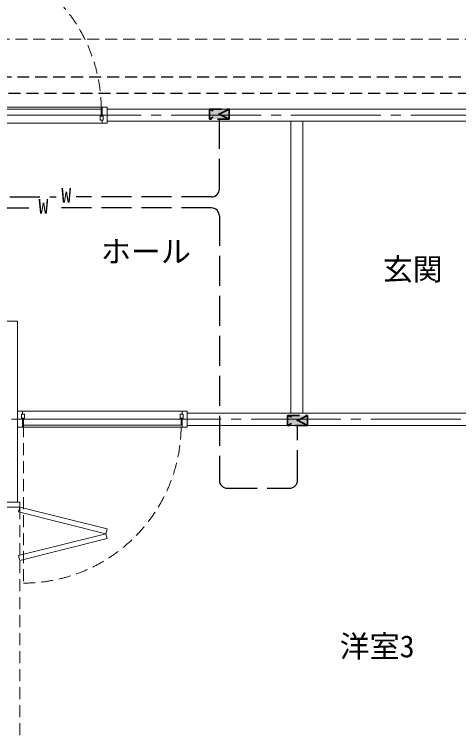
# Model space of a CAD drawing. Units: millimetres at full size, sheet at 1:50; details may follow other scales. Extents: x -9674 to 9699, y -6794 to 6791.
# Drawn here: x 2978 to 5202, y -1672 to 1920 of the extents above; entities that cross this region are included whole.
import ezdxf
from ezdxf.enums import TextEntityAlignment as Align

# ---------------------------------------------------------------- set-up
doc = ezdxf.new("R2010")
doc.units = ezdxf.units.MM
doc.header["$LTSCALE"] = 50
for name, pattern in [('CHAIN2', [12, 9, -1, 1, -1]), ('DASHED1', [1.8, 1.2, -0.6]), ('DASHED3', [4, 3, -1])]:
    doc.linetypes.add(name, pattern=pattern)
for name, color, linetype, lineweight in [('1-0_芯', 134, 'CHAIN2', 9), ('1-2_間仕切', 134, 'Continuous', 9), ('1-3_建具', 134, 'Continuous', 9), ('1-5_設備', 134, 'Continuous', 9), ('1-C_梁', 134, 'DASHED1', 9), ('2-2', 5, 'DASHED3', 25), ('2-C', 2, 'DASHED1', 25)]:
    doc.layers.add(name, color=color, linetype=linetype, lineweight=lineweight)
doc.layers.add('1-A_文字', color=134, linetype='Continuous')
doc.styles.add('ＭＳ ゴシック', font='')
doc.styles.get('ＭＳ ゴシック').set_extended_font_data('MS Gothic')

msp = doc.modelspace()

# ---------------------------------------------------------------- linework, layer by layer
at = {"layer": '1-0_芯'}
for p, q in [((2562.5, 1415.56), (8392.5, 1415.56)), ((2962.5, -104.44), (8392.5, -104.44))]:
    msp.add_line(p, q, dxfattribs=at)
at = {"layer": '1-2_間仕切'}
for p, q in [((5427.5, 1446.56), (3442.5, 1446.56)), ((5427.5, 1385.56), (3442.5, 1385.56)), ((2936.5, 385.56), (2992.5, 385.56)), ((2992.5, -519.44), (2992.5, 385.56)), ((5427.5, -74.44), (3842.5, -74.44)), ((5427.5, -135.44), (3842.5, -135.44))]:
    msp.add_line(p, q, dxfattribs=at)
at = {"layer": '1-3_建具'}
for p, q in [((3412.5, 1445.56), (2622.5, 1445.56)), ((3412.5, 1415.56), (3412.5, 1445.56)), ((3442.5, 1455.56), (3417.5, 1455.56)), ((3442.5, 1455.56), (3442.5, 1375.56)), ((2622.5, 1415.56), (3412.5, 1415.56)), ((3407.5, 1410.56), (3407.5, 1390.56)), ((3422.5, 1410.56), (3407.5, 1410.56)), ((3422.5, 1390.56), (3422.5, 1410.56)), ((2617.5, 1375.56), (3417.5, 1375.56)), ((3407.5, 1390.56), (3422.5, 1390.56)), ((3417.5, 1390.56), (3417.5, 1375.56)), ((3442.5, 1375.56), (3417.5, 1375.56)), ((3017.5, -64.44), (2992.5, -64.44)), ((3017.5, -79.44), (3017.5, -64.44)), ((3017.5, -64.44), (3817.5, -64.44)), ((3842.5, -64.44), (3817.5, -64.44)), ((3817.5, -79.44), (3817.5, -64.44)), ((3842.5, -144.44), (3842.5, -64.44)), ((3012.5, -79.44), (3027.5, -79.44)), ((3012.5, -99.44), (3012.5, -79.44)), ((3012.5, -99.44), (3027.5, -99.44)), ((3017.5, -99.44), (3017.5, -144.44)), ((3022.5, -134.44), (3022.5, -104.44)), ((3022.5, -104.44), (3812.5, -104.44)), ((3027.5, -99.44), (3027.5, -79.44)), ((3807.5, -79.44), (3822.5, -79.44)), ((3807.5, -99.44), (3807.5, -79.44)), ((3822.5, -99.44), (3807.5, -99.44)), ((3812.5, -104.44), (3812.5, -134.44)), ((3822.5, -79.44), (3822.5, -99.44)), ((3812.5, -134.44), (3022.5, -134.44)), ((3842.5, -144.44), (3817.5, -144.44)), ((3005, -519.44), (2925, -519.44)), ((3005, -544.44), (3005, -519.44)), ((2998.94, -568.69), (3005, -544.44)), ((2998.94, -568.69), (3435.5, -677.83)), ((3441.56, -653.58), (3005, -544.44)), ((2998.94, -786.97), (3435.5, -677.83)), ((3435.5, -677.83), (3441.56, -653.58)), ((3435.5, -677.83), (3441.56, -702.09)), ((3441.56, -702.09), (3005, -811.23)), ((2998.94, -786.97), (3005, -811.23))]:
    msp.add_line(p, q, dxfattribs=at)
at = {"layer": '1-3_建具', "linetype": 'DASHED1'}
for p, q in [((3022.5, -134.44), (3022.5, -924.44)), ((3005, -544.44), (3005, -2294.44))]:
    msp.add_line(p, q, dxfattribs=at)
at = {"layer": '1-3_建具'}
for points in [[(3417.5, 1410.56), (3417.5, 1455.56), (2617.5, 1455.56)], [(3017.5, -144.44), (2992.5, -144.44), (2992.5, -64.44)], [(3817.5, -99.44), (3817.5, -144.44), (3017.5, -144.44)], [(3005, -544.44), (2925, -544.44), (2925, -519.44)]]:
    msp.add_lwpolyline(points, dxfattribs=at)
at = {"layer": '1-3_建具', "linetype": 'DASHED1'}
for centre, start, end in [((2622.5, 1445.56), 0, 90), ((3022.5, -134.44), 270, 360)]:
    msp.add_arc(centre, 790, start, end, dxfattribs=at)
at = {"layer": '1-5_設備'}
for p, q in [((4362.5, -74.44), (4362.5, 1385.56)), ((4422.5, -74.44), (4422.5, 1385.56))]:
    msp.add_line(p, q, dxfattribs=at)
at = {"layer": '1-C_梁'}
msp.add_line((2622.5, 1795.56), (6382.5, 1795.56), dxfattribs=at)
at = {"layer": '2-2', "color": 4, "linetype": 'DASHED1', "lineweight": 35}
for p, q in [((4053.79, 1396.56), (3953.79, 1446.56)), ((4053.79, 1446.56), (3953.79, 1396.56)), ((3953.79, 1446.56), (3953.79, 1396.56)), ((3953.79, 1446.56), (4053.79, 1446.56)), ((4053.79, 1446.56), (4053.79, 1396.56)), ((4053.79, 1396.56), (3953.79, 1396.56)), ((4445.29, -135.44), (4345.29, -85.44)), ((4445.29, -85.44), (4345.29, -135.44)), ((4345.29, -85.44), (4345.29, -135.44)), ((4345.29, -85.44), (4445.29, -85.44)), ((4445.29, -85.44), (4445.29, -135.44)), ((4445.29, -135.44), (4345.29, -135.44))]:
    msp.add_line(p, q, dxfattribs=at)
at = {"layer": '2-2'}
for p, q in [((4003.79, 1046.77), (4003.79, 1396.56)), ((2154.46, 1006.77), (3187.43, 1006.77)), ((3963.79, 1006.77), (3287.43, 1006.77)), ((2099.51, 951.81), (3073.08, 951.81)), ((3963.79, 951.81), (3173.08, 951.81)), ((4003.79, 911.81), (4003.79, -410.01)), ((4395.29, -410.01), (4395.29, -135.44)), ((4043.79, -450.01), (4355.29, -450.01))]:
    msp.add_line(p, q, dxfattribs=at)
at = {"layer": '2-2', "linetype": 'Continuous'}
for centre, start, end in [((3963.79, 1046.77), 270, 0), ((3963.79, 911.81), 0, 90), ((4043.79, -410.01), 180, 270), ((4355.29, -410.01), 270, 0)]:
    msp.add_arc(centre, 40, start, end, dxfattribs=at)
at = {"layer": '2-2', "color": 150}
for points in [[(4053.79, 1446.56), (3953.79, 1446.56), (4053.79, 1396.56), (3953.79, 1396.56)], [(4445.29, -85.44), (4345.29, -85.44), (4445.29, -135.44), (4345.29, -135.44)]]:
    msp.add_solid(points, dxfattribs=at)
at = {"layer": '2-C'}
for p, q in [((6382.5, 1605.56), (2408.82, 1605.56)), ((2408.82, 1525.56), (6382.5, 1525.56))]:
    msp.add_line(p, q, dxfattribs=at)

# ---------------------------------------------------------------- texts
at = {"layer": '1-A_文字', "style": 'ＭＳ ゴシック'}
for s, p in [('ホール', (3411.21, 645.95)), ('玄関', (4821.79, 557.62)), ('洋室3', (4606.51, -1328.81))]:
    msp.add_text(s, height=110, dxfattribs=at).set_placement(p, align=Align.BOTTOM_LEFT)
at = {"layer": '2-2', "color": 7, "style": 'ＭＳ ゴシック'}
for p in [(3212.43, 956.77), (3098.08, 901.81)]:
    msp.add_text('W', height=73.31, dxfattribs=at).set_placement(p, align=Align.BOTTOM_LEFT)

doc.saveas('drawing.dxf')
